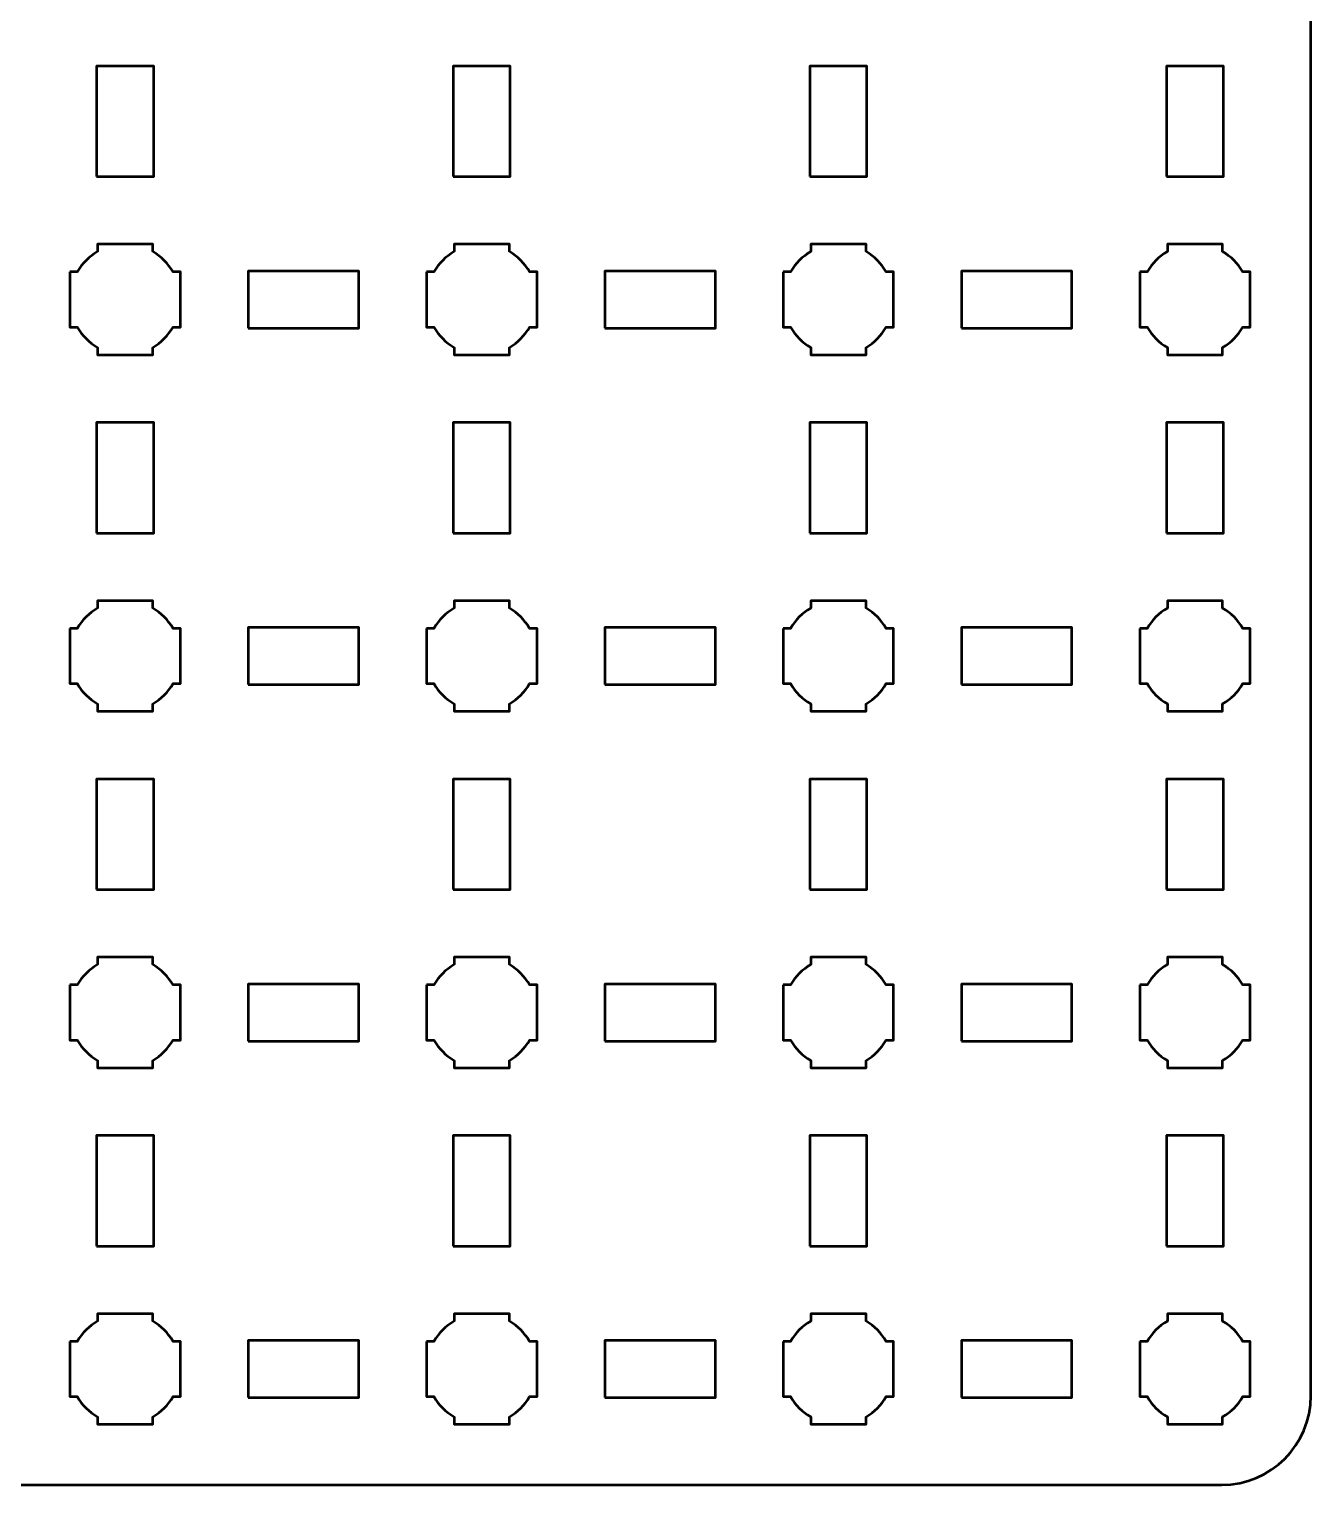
# Model space of a CAD drawing. Header units: centimetres. Extents: x -25.1 to 4.2, y -23.5 to -6.2.
# Drawn here: x -3.04 to 4.15, y -23.5 to -15.33 of the extents above; entities that cross this region are included whole.
import ezdxf

# ---------------------------------------------------------------- set-up
doc = ezdxf.new("R2010")
doc.units = ezdxf.units.CM
doc.header["$MEASUREMENT"] = 0
doc.layers.add('Layer 1', color=7, linetype='Continuous')

msp = doc.modelspace()

# ---------------------------------------------------------------- linework, layer by layer
at = {"layer": 'Layer 1', "color": 250, "lineweight": 53}
for points in [[(-2.66, -16.16), (-2.34, -16.16), (-2.34, -15.54), (-2.66, -15.54), (-2.66, -16.16)], [(-0.66, -16.16), (-0.34, -16.16), (-0.34, -15.54), (-0.66, -15.54), (-0.66, -16.16)], [(1.34, -16.16), (1.66, -16.16), (1.66, -15.54), (1.34, -15.54), (1.34, -16.16)], [(3.34, -16.16), (3.66, -16.16), (3.66, -15.54), (3.34, -15.54), (3.34, -16.16)], [(-1.81, -17.01), (-1.19, -17.01), (-1.19, -16.69), (-1.81, -16.69), (-1.81, -17.01)], [(0.19, -17.01), (0.81, -17.01), (0.81, -16.69), (0.19, -16.69), (0.19, -17.01)], [(2.19, -17.01), (2.81, -17.01), (2.81, -16.69), (2.19, -16.69), (2.19, -17.01)], [(-2.66, -18.16), (-2.34, -18.16), (-2.34, -17.54), (-2.66, -17.54), (-2.66, -18.16)], [(-0.66, -18.16), (-0.34, -18.16), (-0.34, -17.54), (-0.66, -17.54), (-0.66, -18.16)], [(1.34, -18.16), (1.66, -18.16), (1.66, -17.54), (1.34, -17.54), (1.34, -18.16)], [(3.34, -18.16), (3.66, -18.16), (3.66, -17.54), (3.34, -17.54), (3.34, -18.16)], [(-1.81, -19.01), (-1.19, -19.01), (-1.19, -18.69), (-1.81, -18.69), (-1.81, -19.01)], [(0.19, -19.01), (0.81, -19.01), (0.81, -18.69), (0.19, -18.69), (0.19, -19.01)], [(2.19, -19.01), (2.81, -19.01), (2.81, -18.69), (2.19, -18.69), (2.19, -19.01)], [(-2.66, -20.16), (-2.34, -20.16), (-2.34, -19.54), (-2.66, -19.54), (-2.66, -20.16)], [(-0.66, -20.16), (-0.34, -20.16), (-0.34, -19.54), (-0.66, -19.54), (-0.66, -20.16)], [(1.34, -20.16), (1.66, -20.16), (1.66, -19.54), (1.34, -19.54), (1.34, -20.16)], [(3.34, -20.16), (3.66, -20.16), (3.66, -19.54), (3.34, -19.54), (3.34, -20.16)], [(-1.81, -21.01), (-1.19, -21.01), (-1.19, -20.69), (-1.81, -20.69), (-1.81, -21.01)], [(0.19, -21.01), (0.81, -21.01), (0.81, -20.69), (0.19, -20.69), (0.19, -21.01)], [(2.19, -21.01), (2.81, -21.01), (2.81, -20.69), (2.19, -20.69), (2.19, -21.01)], [(-2.66, -22.16), (-2.34, -22.16), (-2.34, -21.54), (-2.66, -21.54), (-2.66, -22.16)], [(-0.66, -22.16), (-0.34, -22.16), (-0.34, -21.54), (-0.66, -21.54), (-0.66, -22.16)], [(1.34, -22.16), (1.66, -22.16), (1.66, -21.54), (1.34, -21.54), (1.34, -22.16)], [(3.34, -22.16), (3.66, -22.16), (3.66, -21.54), (3.34, -21.54), (3.34, -22.16)], [(-1.81, -23.01), (-1.19, -23.01), (-1.19, -22.69), (-1.81, -22.69), (-1.81, -23.01)], [(0.19, -23.01), (0.81, -23.01), (0.81, -22.69), (0.19, -22.69), (0.19, -23.01)], [(2.19, -23.01), (2.81, -23.01), (2.81, -22.69), (2.19, -22.69), (2.19, -23.01)]]:
    msp.add_lwpolyline(points, close=True, dxfattribs=at)
msp.add_open_spline([(-25.15, -23), (-25.15, -23), (-25.15, -6.7), (-25.15, -6.7), (-25.15, -6.7), (-25.15, -6.42391), (-24.92609, -6.2), (-24.65, -6.2), (-24.65, -6.2), (-24.65, -6.2), (3.65, -6.2), (3.65, -6.2), (3.65, -6.2), (3.92609, -6.2), (4.15, -6.42391), (4.15, -6.7), (4.15, -6.7), (4.15, -6.7), (4.15, -23), (4.15, -23), (4.15, -23), (4.15, -23.27609), (3.92609, -23.5), (3.65, -23.5), (3.65, -23.5), (3.65, -23.5), (-24.65, -23.5), (-24.65, -23.5), (-24.65, -23.5), (-24.92609, -23.5), (-25.15, -23.27609), (-25.15, -23)], degree=3, knots=[0, 0, 0, 0, 0.125, 0.125, 0.125, 0.125, 0.25, 0.25, 0.25, 0.25, 0.375, 0.375, 0.375, 0.375, 0.5, 0.5, 0.5, 0.5, 0.625, 0.625, 0.625, 0.625, 0.75, 0.75, 0.75, 0.75, 0.875, 0.875, 0.875, 0.875, 1, 1, 1, 1], dxfattribs=at)
at = {"layer": 'Layer 1', "lineweight": 53}
for points in [[(-2.81, -16.695), (-2.81, -16.695), (-2.76851, -16.695), (-2.76851, -16.695), (-2.76851, -16.695), (-2.74128, -16.64795), (-2.70205, -16.60872), (-2.655, -16.58149), (-2.655, -16.58149), (-2.655, -16.58149), (-2.655, -16.54), (-2.655, -16.54), (-2.655, -16.54), (-2.655, -16.54), (-2.5, -16.54), (-2.5, -16.54), (-2.5, -16.54), (-2.5, -16.54), (-2.345, -16.54), (-2.345, -16.54), (-2.345, -16.54), (-2.345, -16.54), (-2.345, -16.58149), (-2.345, -16.58149), (-2.345, -16.58149), (-2.29795, -16.60872), (-2.25872, -16.64795), (-2.23149, -16.695), (-2.23149, -16.695), (-2.23149, -16.695), (-2.19, -16.695), (-2.19, -16.695), (-2.19, -16.695), (-2.19, -16.695), (-2.19, -16.85), (-2.19, -16.85), (-2.19, -16.85), (-2.19, -16.85), (-2.19, -17.005), (-2.19, -17.005), (-2.19, -17.005), (-2.19, -17.005), (-2.23149, -17.005), (-2.23149, -17.005), (-2.23149, -17.005), (-2.25872, -17.05205), (-2.29795, -17.09128), (-2.345, -17.11851), (-2.345, -17.11851), (-2.345, -17.11851), (-2.345, -17.16), (-2.345, -17.16), (-2.345, -17.16), (-2.345, -17.16), (-2.5, -17.16), (-2.5, -17.16), (-2.5, -17.16), (-2.5, -17.16), (-2.655, -17.16), (-2.655, -17.16), (-2.655, -17.16), (-2.655, -17.16), (-2.655, -17.11851), (-2.655, -17.11851), (-2.655, -17.11851), (-2.70205, -17.09128), (-2.74128, -17.05205), (-2.76851, -17.005), (-2.76851, -17.005), (-2.76851, -17.005), (-2.81, -17.005), (-2.81, -17.005), (-2.81, -17.005), (-2.81, -17.005), (-2.81, -16.85), (-2.81, -16.85), (-2.81, -16.85), (-2.81, -16.85), (-2.81, -16.695), (-2.81, -16.695)], [(-0.81, -16.695), (-0.81, -16.695), (-0.76851, -16.695), (-0.76851, -16.695), (-0.76851, -16.695), (-0.74128, -16.64795), (-0.70205, -16.60872), (-0.655, -16.58149), (-0.655, -16.58149), (-0.655, -16.58149), (-0.655, -16.54), (-0.655, -16.54), (-0.655, -16.54), (-0.655, -16.54), (-0.5, -16.54), (-0.5, -16.54), (-0.5, -16.54), (-0.5, -16.54), (-0.345, -16.54), (-0.345, -16.54), (-0.345, -16.54), (-0.345, -16.54), (-0.345, -16.58149), (-0.345, -16.58149), (-0.345, -16.58149), (-0.29795, -16.60872), (-0.25872, -16.64795), (-0.23149, -16.695), (-0.23149, -16.695), (-0.23149, -16.695), (-0.19, -16.695), (-0.19, -16.695), (-0.19, -16.695), (-0.19, -16.695), (-0.19, -16.85), (-0.19, -16.85), (-0.19, -16.85), (-0.19, -16.85), (-0.19, -17.005), (-0.19, -17.005), (-0.19, -17.005), (-0.19, -17.005), (-0.23149, -17.005), (-0.23149, -17.005), (-0.23149, -17.005), (-0.25872, -17.05205), (-0.29795, -17.09128), (-0.345, -17.11851), (-0.345, -17.11851), (-0.345, -17.11851), (-0.345, -17.16), (-0.345, -17.16), (-0.345, -17.16), (-0.345, -17.16), (-0.5, -17.16), (-0.5, -17.16), (-0.5, -17.16), (-0.5, -17.16), (-0.655, -17.16), (-0.655, -17.16), (-0.655, -17.16), (-0.655, -17.16), (-0.655, -17.11851), (-0.655, -17.11851), (-0.655, -17.11851), (-0.70205, -17.09128), (-0.74128, -17.05205), (-0.76851, -17.005), (-0.76851, -17.005), (-0.76851, -17.005), (-0.81, -17.005), (-0.81, -17.005), (-0.81, -17.005), (-0.81, -17.005), (-0.81, -16.85), (-0.81, -16.85), (-0.81, -16.85), (-0.81, -16.85), (-0.81, -16.695), (-0.81, -16.695)], [(1.19, -16.695), (1.19, -16.695), (1.23149, -16.695), (1.23149, -16.695), (1.23149, -16.695), (1.25872, -16.64795), (1.29795, -16.60872), (1.345, -16.58149), (1.345, -16.58149), (1.345, -16.58149), (1.345, -16.54), (1.345, -16.54), (1.345, -16.54), (1.345, -16.54), (1.5, -16.54), (1.5, -16.54), (1.5, -16.54), (1.5, -16.54), (1.655, -16.54), (1.655, -16.54), (1.655, -16.54), (1.655, -16.54), (1.655, -16.58149), (1.655, -16.58149), (1.655, -16.58149), (1.70205, -16.60872), (1.74128, -16.64795), (1.76851, -16.695), (1.76851, -16.695), (1.76851, -16.695), (1.81, -16.695), (1.81, -16.695), (1.81, -16.695), (1.81, -16.695), (1.81, -16.85), (1.81, -16.85), (1.81, -16.85), (1.81, -16.85), (1.81, -17.005), (1.81, -17.005), (1.81, -17.005), (1.81, -17.005), (1.76851, -17.005), (1.76851, -17.005), (1.76851, -17.005), (1.74128, -17.05205), (1.70205, -17.09128), (1.655, -17.11851), (1.655, -17.11851), (1.655, -17.11851), (1.655, -17.16), (1.655, -17.16), (1.655, -17.16), (1.655, -17.16), (1.5, -17.16), (1.5, -17.16), (1.5, -17.16), (1.5, -17.16), (1.345, -17.16), (1.345, -17.16), (1.345, -17.16), (1.345, -17.16), (1.345, -17.11851), (1.345, -17.11851), (1.345, -17.11851), (1.29795, -17.09128), (1.25872, -17.05205), (1.23149, -17.005), (1.23149, -17.005), (1.23149, -17.005), (1.19, -17.005), (1.19, -17.005), (1.19, -17.005), (1.19, -17.005), (1.19, -16.85), (1.19, -16.85), (1.19, -16.85), (1.19, -16.85), (1.19, -16.695), (1.19, -16.695)], [(3.19, -16.695), (3.19, -16.695), (3.23149, -16.695), (3.23149, -16.695), (3.23149, -16.695), (3.25872, -16.64795), (3.29795, -16.60872), (3.345, -16.58149), (3.345, -16.58149), (3.345, -16.58149), (3.345, -16.54), (3.345, -16.54), (3.345, -16.54), (3.345, -16.54), (3.5, -16.54), (3.5, -16.54), (3.5, -16.54), (3.5, -16.54), (3.655, -16.54), (3.655, -16.54), (3.655, -16.54), (3.655, -16.54), (3.655, -16.58149), (3.655, -16.58149), (3.655, -16.58149), (3.70205, -16.60872), (3.74128, -16.64795), (3.76851, -16.695), (3.76851, -16.695), (3.76851, -16.695), (3.81, -16.695), (3.81, -16.695), (3.81, -16.695), (3.81, -16.695), (3.81, -16.85), (3.81, -16.85), (3.81, -16.85), (3.81, -16.85), (3.81, -17.005), (3.81, -17.005), (3.81, -17.005), (3.81, -17.005), (3.76851, -17.005), (3.76851, -17.005), (3.76851, -17.005), (3.74128, -17.05205), (3.70205, -17.09128), (3.655, -17.11851), (3.655, -17.11851), (3.655, -17.11851), (3.655, -17.16), (3.655, -17.16), (3.655, -17.16), (3.655, -17.16), (3.5, -17.16), (3.5, -17.16), (3.5, -17.16), (3.5, -17.16), (3.345, -17.16), (3.345, -17.16), (3.345, -17.16), (3.345, -17.16), (3.345, -17.11851), (3.345, -17.11851), (3.345, -17.11851), (3.29795, -17.09128), (3.25872, -17.05205), (3.23149, -17.005), (3.23149, -17.005), (3.23149, -17.005), (3.19, -17.005), (3.19, -17.005), (3.19, -17.005), (3.19, -17.005), (3.19, -16.85), (3.19, -16.85), (3.19, -16.85), (3.19, -16.85), (3.19, -16.695), (3.19, -16.695)], [(-2.81, -18.695), (-2.81, -18.695), (-2.76851, -18.695), (-2.76851, -18.695), (-2.76851, -18.695), (-2.74128, -18.64795), (-2.70205, -18.60872), (-2.655, -18.58149), (-2.655, -18.58149), (-2.655, -18.58149), (-2.655, -18.54), (-2.655, -18.54), (-2.655, -18.54), (-2.655, -18.54), (-2.5, -18.54), (-2.5, -18.54), (-2.5, -18.54), (-2.5, -18.54), (-2.345, -18.54), (-2.345, -18.54), (-2.345, -18.54), (-2.345, -18.54), (-2.345, -18.58149), (-2.345, -18.58149), (-2.345, -18.58149), (-2.29795, -18.60872), (-2.25872, -18.64795), (-2.23149, -18.695), (-2.23149, -18.695), (-2.23149, -18.695), (-2.19, -18.695), (-2.19, -18.695), (-2.19, -18.695), (-2.19, -18.695), (-2.19, -18.85), (-2.19, -18.85), (-2.19, -18.85), (-2.19, -18.85), (-2.19, -19.005), (-2.19, -19.005), (-2.19, -19.005), (-2.19, -19.005), (-2.23149, -19.005), (-2.23149, -19.005), (-2.23149, -19.005), (-2.25872, -19.05205), (-2.29795, -19.09128), (-2.345, -19.11851), (-2.345, -19.11851), (-2.345, -19.11851), (-2.345, -19.16), (-2.345, -19.16), (-2.345, -19.16), (-2.345, -19.16), (-2.5, -19.16), (-2.5, -19.16), (-2.5, -19.16), (-2.5, -19.16), (-2.655, -19.16), (-2.655, -19.16), (-2.655, -19.16), (-2.655, -19.16), (-2.655, -19.11851), (-2.655, -19.11851), (-2.655, -19.11851), (-2.70205, -19.09128), (-2.74128, -19.05205), (-2.76851, -19.005), (-2.76851, -19.005), (-2.76851, -19.005), (-2.81, -19.005), (-2.81, -19.005), (-2.81, -19.005), (-2.81, -19.005), (-2.81, -18.85), (-2.81, -18.85), (-2.81, -18.85), (-2.81, -18.85), (-2.81, -18.695), (-2.81, -18.695)], [(-0.81, -18.695), (-0.81, -18.695), (-0.76851, -18.695), (-0.76851, -18.695), (-0.76851, -18.695), (-0.74128, -18.64795), (-0.70205, -18.60872), (-0.655, -18.58149), (-0.655, -18.58149), (-0.655, -18.58149), (-0.655, -18.54), (-0.655, -18.54), (-0.655, -18.54), (-0.655, -18.54), (-0.5, -18.54), (-0.5, -18.54), (-0.5, -18.54), (-0.5, -18.54), (-0.345, -18.54), (-0.345, -18.54), (-0.345, -18.54), (-0.345, -18.54), (-0.345, -18.58149), (-0.345, -18.58149), (-0.345, -18.58149), (-0.29795, -18.60872), (-0.25872, -18.64795), (-0.23149, -18.695), (-0.23149, -18.695), (-0.23149, -18.695), (-0.19, -18.695), (-0.19, -18.695), (-0.19, -18.695), (-0.19, -18.695), (-0.19, -18.85), (-0.19, -18.85), (-0.19, -18.85), (-0.19, -18.85), (-0.19, -19.005), (-0.19, -19.005), (-0.19, -19.005), (-0.19, -19.005), (-0.23149, -19.005), (-0.23149, -19.005), (-0.23149, -19.005), (-0.25872, -19.05205), (-0.29795, -19.09128), (-0.345, -19.11851), (-0.345, -19.11851), (-0.345, -19.11851), (-0.345, -19.16), (-0.345, -19.16), (-0.345, -19.16), (-0.345, -19.16), (-0.5, -19.16), (-0.5, -19.16), (-0.5, -19.16), (-0.5, -19.16), (-0.655, -19.16), (-0.655, -19.16), (-0.655, -19.16), (-0.655, -19.16), (-0.655, -19.11851), (-0.655, -19.11851), (-0.655, -19.11851), (-0.70205, -19.09128), (-0.74128, -19.05205), (-0.76851, -19.005), (-0.76851, -19.005), (-0.76851, -19.005), (-0.81, -19.005), (-0.81, -19.005), (-0.81, -19.005), (-0.81, -19.005), (-0.81, -18.85), (-0.81, -18.85), (-0.81, -18.85), (-0.81, -18.85), (-0.81, -18.695), (-0.81, -18.695)], [(1.19, -18.695), (1.19, -18.695), (1.23149, -18.695), (1.23149, -18.695), (1.23149, -18.695), (1.25872, -18.64795), (1.29795, -18.60872), (1.345, -18.58149), (1.345, -18.58149), (1.345, -18.58149), (1.345, -18.54), (1.345, -18.54), (1.345, -18.54), (1.345, -18.54), (1.5, -18.54), (1.5, -18.54), (1.5, -18.54), (1.5, -18.54), (1.655, -18.54), (1.655, -18.54), (1.655, -18.54), (1.655, -18.54), (1.655, -18.58149), (1.655, -18.58149), (1.655, -18.58149), (1.70205, -18.60872), (1.74128, -18.64795), (1.76851, -18.695), (1.76851, -18.695), (1.76851, -18.695), (1.81, -18.695), (1.81, -18.695), (1.81, -18.695), (1.81, -18.695), (1.81, -18.85), (1.81, -18.85), (1.81, -18.85), (1.81, -18.85), (1.81, -19.005), (1.81, -19.005), (1.81, -19.005), (1.81, -19.005), (1.76851, -19.005), (1.76851, -19.005), (1.76851, -19.005), (1.74128, -19.05205), (1.70205, -19.09128), (1.655, -19.11851), (1.655, -19.11851), (1.655, -19.11851), (1.655, -19.16), (1.655, -19.16), (1.655, -19.16), (1.655, -19.16), (1.5, -19.16), (1.5, -19.16), (1.5, -19.16), (1.5, -19.16), (1.345, -19.16), (1.345, -19.16), (1.345, -19.16), (1.345, -19.16), (1.345, -19.11851), (1.345, -19.11851), (1.345, -19.11851), (1.29795, -19.09128), (1.25872, -19.05205), (1.23149, -19.005), (1.23149, -19.005), (1.23149, -19.005), (1.19, -19.005), (1.19, -19.005), (1.19, -19.005), (1.19, -19.005), (1.19, -18.85), (1.19, -18.85), (1.19, -18.85), (1.19, -18.85), (1.19, -18.695), (1.19, -18.695)], [(3.19, -18.695), (3.19, -18.695), (3.23149, -18.695), (3.23149, -18.695), (3.23149, -18.695), (3.25872, -18.64795), (3.29795, -18.60872), (3.345, -18.58149), (3.345, -18.58149), (3.345, -18.58149), (3.345, -18.54), (3.345, -18.54), (3.345, -18.54), (3.345, -18.54), (3.5, -18.54), (3.5, -18.54), (3.5, -18.54), (3.5, -18.54), (3.655, -18.54), (3.655, -18.54), (3.655, -18.54), (3.655, -18.54), (3.655, -18.58149), (3.655, -18.58149), (3.655, -18.58149), (3.70205, -18.60872), (3.74128, -18.64795), (3.76851, -18.695), (3.76851, -18.695), (3.76851, -18.695), (3.81, -18.695), (3.81, -18.695), (3.81, -18.695), (3.81, -18.695), (3.81, -18.85), (3.81, -18.85), (3.81, -18.85), (3.81, -18.85), (3.81, -19.005), (3.81, -19.005), (3.81, -19.005), (3.81, -19.005), (3.76851, -19.005), (3.76851, -19.005), (3.76851, -19.005), (3.74128, -19.05205), (3.70205, -19.09128), (3.655, -19.11851), (3.655, -19.11851), (3.655, -19.11851), (3.655, -19.16), (3.655, -19.16), (3.655, -19.16), (3.655, -19.16), (3.5, -19.16), (3.5, -19.16), (3.5, -19.16), (3.5, -19.16), (3.345, -19.16), (3.345, -19.16), (3.345, -19.16), (3.345, -19.16), (3.345, -19.11851), (3.345, -19.11851), (3.345, -19.11851), (3.29795, -19.09128), (3.25872, -19.05205), (3.23149, -19.005), (3.23149, -19.005), (3.23149, -19.005), (3.19, -19.005), (3.19, -19.005), (3.19, -19.005), (3.19, -19.005), (3.19, -18.85), (3.19, -18.85), (3.19, -18.85), (3.19, -18.85), (3.19, -18.695), (3.19, -18.695)], [(-2.81, -20.695), (-2.81, -20.695), (-2.76851, -20.695), (-2.76851, -20.695), (-2.76851, -20.695), (-2.74128, -20.64795), (-2.70205, -20.60872), (-2.655, -20.58149), (-2.655, -20.58149), (-2.655, -20.58149), (-2.655, -20.54), (-2.655, -20.54), (-2.655, -20.54), (-2.655, -20.54), (-2.5, -20.54), (-2.5, -20.54), (-2.5, -20.54), (-2.5, -20.54), (-2.345, -20.54), (-2.345, -20.54), (-2.345, -20.54), (-2.345, -20.54), (-2.345, -20.58149), (-2.345, -20.58149), (-2.345, -20.58149), (-2.29795, -20.60872), (-2.25872, -20.64795), (-2.23149, -20.695), (-2.23149, -20.695), (-2.23149, -20.695), (-2.19, -20.695), (-2.19, -20.695), (-2.19, -20.695), (-2.19, -20.695), (-2.19, -20.85), (-2.19, -20.85), (-2.19, -20.85), (-2.19, -20.85), (-2.19, -21.005), (-2.19, -21.005), (-2.19, -21.005), (-2.19, -21.005), (-2.23149, -21.005), (-2.23149, -21.005), (-2.23149, -21.005), (-2.25872, -21.05205), (-2.29795, -21.09128), (-2.345, -21.11851), (-2.345, -21.11851), (-2.345, -21.11851), (-2.345, -21.16), (-2.345, -21.16), (-2.345, -21.16), (-2.345, -21.16), (-2.5, -21.16), (-2.5, -21.16), (-2.5, -21.16), (-2.5, -21.16), (-2.655, -21.16), (-2.655, -21.16), (-2.655, -21.16), (-2.655, -21.16), (-2.655, -21.11851), (-2.655, -21.11851), (-2.655, -21.11851), (-2.70205, -21.09128), (-2.74128, -21.05205), (-2.76851, -21.005), (-2.76851, -21.005), (-2.76851, -21.005), (-2.81, -21.005), (-2.81, -21.005), (-2.81, -21.005), (-2.81, -21.005), (-2.81, -20.85), (-2.81, -20.85), (-2.81, -20.85), (-2.81, -20.85), (-2.81, -20.695), (-2.81, -20.695)], [(-0.81, -20.695), (-0.81, -20.695), (-0.76851, -20.695), (-0.76851, -20.695), (-0.76851, -20.695), (-0.74128, -20.64795), (-0.70205, -20.60872), (-0.655, -20.58149), (-0.655, -20.58149), (-0.655, -20.58149), (-0.655, -20.54), (-0.655, -20.54), (-0.655, -20.54), (-0.655, -20.54), (-0.5, -20.54), (-0.5, -20.54), (-0.5, -20.54), (-0.5, -20.54), (-0.345, -20.54), (-0.345, -20.54), (-0.345, -20.54), (-0.345, -20.54), (-0.345, -20.58149), (-0.345, -20.58149), (-0.345, -20.58149), (-0.29795, -20.60872), (-0.25872, -20.64795), (-0.23149, -20.695), (-0.23149, -20.695), (-0.23149, -20.695), (-0.19, -20.695), (-0.19, -20.695), (-0.19, -20.695), (-0.19, -20.695), (-0.19, -20.85), (-0.19, -20.85), (-0.19, -20.85), (-0.19, -20.85), (-0.19, -21.005), (-0.19, -21.005), (-0.19, -21.005), (-0.19, -21.005), (-0.23149, -21.005), (-0.23149, -21.005), (-0.23149, -21.005), (-0.25872, -21.05205), (-0.29795, -21.09128), (-0.345, -21.11851), (-0.345, -21.11851), (-0.345, -21.11851), (-0.345, -21.16), (-0.345, -21.16), (-0.345, -21.16), (-0.345, -21.16), (-0.5, -21.16), (-0.5, -21.16), (-0.5, -21.16), (-0.5, -21.16), (-0.655, -21.16), (-0.655, -21.16), (-0.655, -21.16), (-0.655, -21.16), (-0.655, -21.11851), (-0.655, -21.11851), (-0.655, -21.11851), (-0.70205, -21.09128), (-0.74128, -21.05205), (-0.76851, -21.005), (-0.76851, -21.005), (-0.76851, -21.005), (-0.81, -21.005), (-0.81, -21.005), (-0.81, -21.005), (-0.81, -21.005), (-0.81, -20.85), (-0.81, -20.85), (-0.81, -20.85), (-0.81, -20.85), (-0.81, -20.695), (-0.81, -20.695)], [(1.19, -20.695), (1.19, -20.695), (1.23149, -20.695), (1.23149, -20.695), (1.23149, -20.695), (1.25872, -20.64795), (1.29795, -20.60872), (1.345, -20.58149), (1.345, -20.58149), (1.345, -20.58149), (1.345, -20.54), (1.345, -20.54), (1.345, -20.54), (1.345, -20.54), (1.5, -20.54), (1.5, -20.54), (1.5, -20.54), (1.5, -20.54), (1.655, -20.54), (1.655, -20.54), (1.655, -20.54), (1.655, -20.54), (1.655, -20.58149), (1.655, -20.58149), (1.655, -20.58149), (1.70205, -20.60872), (1.74128, -20.64795), (1.76851, -20.695), (1.76851, -20.695), (1.76851, -20.695), (1.81, -20.695), (1.81, -20.695), (1.81, -20.695), (1.81, -20.695), (1.81, -20.85), (1.81, -20.85), (1.81, -20.85), (1.81, -20.85), (1.81, -21.005), (1.81, -21.005), (1.81, -21.005), (1.81, -21.005), (1.76851, -21.005), (1.76851, -21.005), (1.76851, -21.005), (1.74128, -21.05205), (1.70205, -21.09128), (1.655, -21.11851), (1.655, -21.11851), (1.655, -21.11851), (1.655, -21.16), (1.655, -21.16), (1.655, -21.16), (1.655, -21.16), (1.5, -21.16), (1.5, -21.16), (1.5, -21.16), (1.5, -21.16), (1.345, -21.16), (1.345, -21.16), (1.345, -21.16), (1.345, -21.16), (1.345, -21.11851), (1.345, -21.11851), (1.345, -21.11851), (1.29795, -21.09128), (1.25872, -21.05205), (1.23149, -21.005), (1.23149, -21.005), (1.23149, -21.005), (1.19, -21.005), (1.19, -21.005), (1.19, -21.005), (1.19, -21.005), (1.19, -20.85), (1.19, -20.85), (1.19, -20.85), (1.19, -20.85), (1.19, -20.695), (1.19, -20.695)], [(3.19, -20.695), (3.19, -20.695), (3.23149, -20.695), (3.23149, -20.695), (3.23149, -20.695), (3.25872, -20.64795), (3.29795, -20.60872), (3.345, -20.58149), (3.345, -20.58149), (3.345, -20.58149), (3.345, -20.54), (3.345, -20.54), (3.345, -20.54), (3.345, -20.54), (3.5, -20.54), (3.5, -20.54), (3.5, -20.54), (3.5, -20.54), (3.655, -20.54), (3.655, -20.54), (3.655, -20.54), (3.655, -20.54), (3.655, -20.58149), (3.655, -20.58149), (3.655, -20.58149), (3.70205, -20.60872), (3.74128, -20.64795), (3.76851, -20.695), (3.76851, -20.695), (3.76851, -20.695), (3.81, -20.695), (3.81, -20.695), (3.81, -20.695), (3.81, -20.695), (3.81, -20.85), (3.81, -20.85), (3.81, -20.85), (3.81, -20.85), (3.81, -21.005), (3.81, -21.005), (3.81, -21.005), (3.81, -21.005), (3.76851, -21.005), (3.76851, -21.005), (3.76851, -21.005), (3.74128, -21.05205), (3.70205, -21.09128), (3.655, -21.11851), (3.655, -21.11851), (3.655, -21.11851), (3.655, -21.16), (3.655, -21.16), (3.655, -21.16), (3.655, -21.16), (3.5, -21.16), (3.5, -21.16), (3.5, -21.16), (3.5, -21.16), (3.345, -21.16), (3.345, -21.16), (3.345, -21.16), (3.345, -21.16), (3.345, -21.11851), (3.345, -21.11851), (3.345, -21.11851), (3.29795, -21.09128), (3.25872, -21.05205), (3.23149, -21.005), (3.23149, -21.005), (3.23149, -21.005), (3.19, -21.005), (3.19, -21.005), (3.19, -21.005), (3.19, -21.005), (3.19, -20.85), (3.19, -20.85), (3.19, -20.85), (3.19, -20.85), (3.19, -20.695), (3.19, -20.695)], [(-2.81, -22.695), (-2.81, -22.695), (-2.76851, -22.695), (-2.76851, -22.695), (-2.76851, -22.695), (-2.74128, -22.64795), (-2.70205, -22.60872), (-2.655, -22.58149), (-2.655, -22.58149), (-2.655, -22.58149), (-2.655, -22.54), (-2.655, -22.54), (-2.655, -22.54), (-2.655, -22.54), (-2.5, -22.54), (-2.5, -22.54), (-2.5, -22.54), (-2.5, -22.54), (-2.345, -22.54), (-2.345, -22.54), (-2.345, -22.54), (-2.345, -22.54), (-2.345, -22.58149), (-2.345, -22.58149), (-2.345, -22.58149), (-2.29795, -22.60872), (-2.25872, -22.64795), (-2.23149, -22.695), (-2.23149, -22.695), (-2.23149, -22.695), (-2.19, -22.695), (-2.19, -22.695), (-2.19, -22.695), (-2.19, -22.695), (-2.19, -22.85), (-2.19, -22.85), (-2.19, -22.85), (-2.19, -22.85), (-2.19, -23.005), (-2.19, -23.005), (-2.19, -23.005), (-2.19, -23.005), (-2.23149, -23.005), (-2.23149, -23.005), (-2.23149, -23.005), (-2.25872, -23.05205), (-2.29795, -23.09128), (-2.345, -23.11851), (-2.345, -23.11851), (-2.345, -23.11851), (-2.345, -23.16), (-2.345, -23.16), (-2.345, -23.16), (-2.345, -23.16), (-2.5, -23.16), (-2.5, -23.16), (-2.5, -23.16), (-2.5, -23.16), (-2.655, -23.16), (-2.655, -23.16), (-2.655, -23.16), (-2.655, -23.16), (-2.655, -23.11851), (-2.655, -23.11851), (-2.655, -23.11851), (-2.70205, -23.09128), (-2.74128, -23.05205), (-2.76851, -23.005), (-2.76851, -23.005), (-2.76851, -23.005), (-2.81, -23.005), (-2.81, -23.005), (-2.81, -23.005), (-2.81, -23.005), (-2.81, -22.85), (-2.81, -22.85), (-2.81, -22.85), (-2.81, -22.85), (-2.81, -22.695), (-2.81, -22.695)], [(-0.81, -22.695), (-0.81, -22.695), (-0.76851, -22.695), (-0.76851, -22.695), (-0.76851, -22.695), (-0.74128, -22.64795), (-0.70205, -22.60872), (-0.655, -22.58149), (-0.655, -22.58149), (-0.655, -22.58149), (-0.655, -22.54), (-0.655, -22.54), (-0.655, -22.54), (-0.655, -22.54), (-0.5, -22.54), (-0.5, -22.54), (-0.5, -22.54), (-0.5, -22.54), (-0.345, -22.54), (-0.345, -22.54), (-0.345, -22.54), (-0.345, -22.54), (-0.345, -22.58149), (-0.345, -22.58149), (-0.345, -22.58149), (-0.29795, -22.60872), (-0.25872, -22.64795), (-0.23149, -22.695), (-0.23149, -22.695), (-0.23149, -22.695), (-0.19, -22.695), (-0.19, -22.695), (-0.19, -22.695), (-0.19, -22.695), (-0.19, -22.85), (-0.19, -22.85), (-0.19, -22.85), (-0.19, -22.85), (-0.19, -23.005), (-0.19, -23.005), (-0.19, -23.005), (-0.19, -23.005), (-0.23149, -23.005), (-0.23149, -23.005), (-0.23149, -23.005), (-0.25872, -23.05205), (-0.29795, -23.09128), (-0.345, -23.11851), (-0.345, -23.11851), (-0.345, -23.11851), (-0.345, -23.16), (-0.345, -23.16), (-0.345, -23.16), (-0.345, -23.16), (-0.5, -23.16), (-0.5, -23.16), (-0.5, -23.16), (-0.5, -23.16), (-0.655, -23.16), (-0.655, -23.16), (-0.655, -23.16), (-0.655, -23.16), (-0.655, -23.11851), (-0.655, -23.11851), (-0.655, -23.11851), (-0.70205, -23.09128), (-0.74128, -23.05205), (-0.76851, -23.005), (-0.76851, -23.005), (-0.76851, -23.005), (-0.81, -23.005), (-0.81, -23.005), (-0.81, -23.005), (-0.81, -23.005), (-0.81, -22.85), (-0.81, -22.85), (-0.81, -22.85), (-0.81, -22.85), (-0.81, -22.695), (-0.81, -22.695)], [(1.19, -22.695), (1.19, -22.695), (1.23149, -22.695), (1.23149, -22.695), (1.23149, -22.695), (1.25872, -22.64795), (1.29795, -22.60872), (1.345, -22.58149), (1.345, -22.58149), (1.345, -22.58149), (1.345, -22.54), (1.345, -22.54), (1.345, -22.54), (1.345, -22.54), (1.5, -22.54), (1.5, -22.54), (1.5, -22.54), (1.5, -22.54), (1.655, -22.54), (1.655, -22.54), (1.655, -22.54), (1.655, -22.54), (1.655, -22.58149), (1.655, -22.58149), (1.655, -22.58149), (1.70205, -22.60872), (1.74128, -22.64795), (1.76851, -22.695), (1.76851, -22.695), (1.76851, -22.695), (1.81, -22.695), (1.81, -22.695), (1.81, -22.695), (1.81, -22.695), (1.81, -22.85), (1.81, -22.85), (1.81, -22.85), (1.81, -22.85), (1.81, -23.005), (1.81, -23.005), (1.81, -23.005), (1.81, -23.005), (1.76851, -23.005), (1.76851, -23.005), (1.76851, -23.005), (1.74128, -23.05205), (1.70205, -23.09128), (1.655, -23.11851), (1.655, -23.11851), (1.655, -23.11851), (1.655, -23.16), (1.655, -23.16), (1.655, -23.16), (1.655, -23.16), (1.5, -23.16), (1.5, -23.16), (1.5, -23.16), (1.5, -23.16), (1.345, -23.16), (1.345, -23.16), (1.345, -23.16), (1.345, -23.16), (1.345, -23.11851), (1.345, -23.11851), (1.345, -23.11851), (1.29795, -23.09128), (1.25872, -23.05205), (1.23149, -23.005), (1.23149, -23.005), (1.23149, -23.005), (1.19, -23.005), (1.19, -23.005), (1.19, -23.005), (1.19, -23.005), (1.19, -22.85), (1.19, -22.85), (1.19, -22.85), (1.19, -22.85), (1.19, -22.695), (1.19, -22.695)], [(3.19, -22.695), (3.19, -22.695), (3.23149, -22.695), (3.23149, -22.695), (3.23149, -22.695), (3.25872, -22.64795), (3.29795, -22.60872), (3.345, -22.58149), (3.345, -22.58149), (3.345, -22.58149), (3.345, -22.54), (3.345, -22.54), (3.345, -22.54), (3.345, -22.54), (3.5, -22.54), (3.5, -22.54), (3.5, -22.54), (3.5, -22.54), (3.655, -22.54), (3.655, -22.54), (3.655, -22.54), (3.655, -22.54), (3.655, -22.58149), (3.655, -22.58149), (3.655, -22.58149), (3.70205, -22.60872), (3.74128, -22.64795), (3.76851, -22.695), (3.76851, -22.695), (3.76851, -22.695), (3.81, -22.695), (3.81, -22.695), (3.81, -22.695), (3.81, -22.695), (3.81, -22.85), (3.81, -22.85), (3.81, -22.85), (3.81, -22.85), (3.81, -23.005), (3.81, -23.005), (3.81, -23.005), (3.81, -23.005), (3.76851, -23.005), (3.76851, -23.005), (3.76851, -23.005), (3.74128, -23.05205), (3.70205, -23.09128), (3.655, -23.11851), (3.655, -23.11851), (3.655, -23.11851), (3.655, -23.16), (3.655, -23.16), (3.655, -23.16), (3.655, -23.16), (3.5, -23.16), (3.5, -23.16), (3.5, -23.16), (3.5, -23.16), (3.345, -23.16), (3.345, -23.16), (3.345, -23.16), (3.345, -23.16), (3.345, -23.11851), (3.345, -23.11851), (3.345, -23.11851), (3.29795, -23.09128), (3.25872, -23.05205), (3.23149, -23.005), (3.23149, -23.005), (3.23149, -23.005), (3.19, -23.005), (3.19, -23.005), (3.19, -23.005), (3.19, -23.005), (3.19, -22.85), (3.19, -22.85), (3.19, -22.85), (3.19, -22.85), (3.19, -22.695), (3.19, -22.695)]]:
    msp.add_open_spline(points, degree=3, knots=[0, 0, 0, 0, 0.05, 0.05, 0.05, 0.05, 0.1, 0.1, 0.1, 0.1, 0.15, 0.15, 0.15, 0.15, 0.2, 0.2, 0.2, 0.2, 0.25, 0.25, 0.25, 0.25, 0.3, 0.3, 0.3, 0.3, 0.35, 0.35, 0.35, 0.35, 0.4, 0.4, 0.4, 0.4, 0.45, 0.45, 0.45, 0.45, 0.5, 0.5, 0.5, 0.5, 0.55, 0.55, 0.55, 0.55, 0.6, 0.6, 0.6, 0.6, 0.65, 0.65, 0.65, 0.65, 0.7, 0.7, 0.7, 0.7, 0.75, 0.75, 0.75, 0.75, 0.8, 0.8, 0.8, 0.8, 0.85, 0.85, 0.85, 0.85, 0.9, 0.9, 0.9, 0.9, 0.95, 0.95, 0.95, 0.95, 1, 1, 1, 1], dxfattribs=at)

doc.saveas('drawing.dxf')
